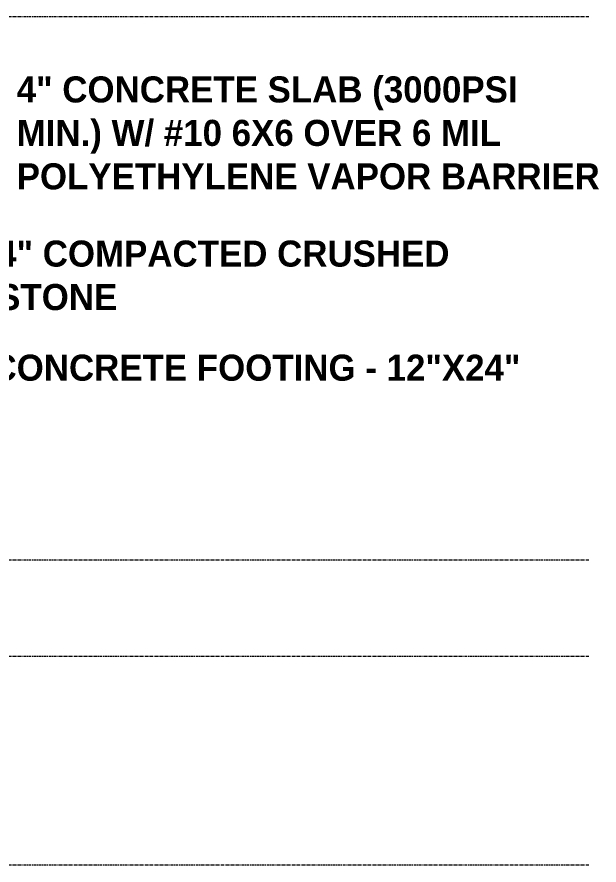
# Model space of a CAD drawing. Header units: inches. Extents: x -9046 to -7171, y -279 to 479.
# Drawn here: x -8335.9 to -8235.5, y -144 to 2.4 of the extents above; entities that cross this region are included whole.
import ezdxf

# ---------------------------------------------------------------- set-up
doc = ezdxf.new("R2010")
doc.units = ezdxf.units.IN
doc.header["$MEASUREMENT"] = 0
doc.linetypes.add('Grid Line 1_2_', pattern=[0.875, 0.5, -0.125, 0.125, -0.125])
doc.layers.add('A-FLOR-LEVL-1', color=51, linetype='Grid Line 1_2_', lineweight=9)
doc.layers.add('G-ANNO-TEXT', color=231, linetype='Continuous', lineweight=9)
doc.styles.add('Century Gothic_B', font='GOTHICB.TTF', dxfattribs={"height": 4.5})

msp = doc.modelspace()

# ---------------------------------------------------------------- linework, layer by layer
at = {"layer": 'A-FLOR-LEVL-1'}
for p, q in [((-8237.20435, 2.375), (-9030.84431, 2.375)), ((-8237.20435, -91.375), (-9030.84431, -91.375)), ((-8237.20435, -108), (-9030.84431, -108)), ((-8237.20435, -144), (-9030.84431, -144))]:
    msp.add_line(p, q, dxfattribs=at)

# ---------------------------------------------------------------- texts
at = {"layer": 'G-ANNO-TEXT', "char_height": 4.5, "attachment_point": 1, "style": 'Century Gothic_B'}
for s, insert, width in [('4" CONCRETE SLAB (3000PSI', (-8335.97781, -7.88399), 102.5655), ('MIN.) W/ #10 6X6 OVER 6 MIL', (-8335.97781, -15.38399), 108.0195), ('POLYETHYLENE VAPOR BARRIER', (-8335.97781, -22.88399), 114.837), ('4" COMPACTED CRUSHED', (-8339.35281, -36.21561), 94.3845), ('STONE', (-8339.35281, -43.71561), 23.634), ('CONCRETE FOOTING - 12"X24"', (-8340.32776, -55.90825), 112.413)]:
    msp.add_mtext(s, dxfattribs=dict(at, insert=insert, width=width))

doc.saveas('drawing.dxf')
